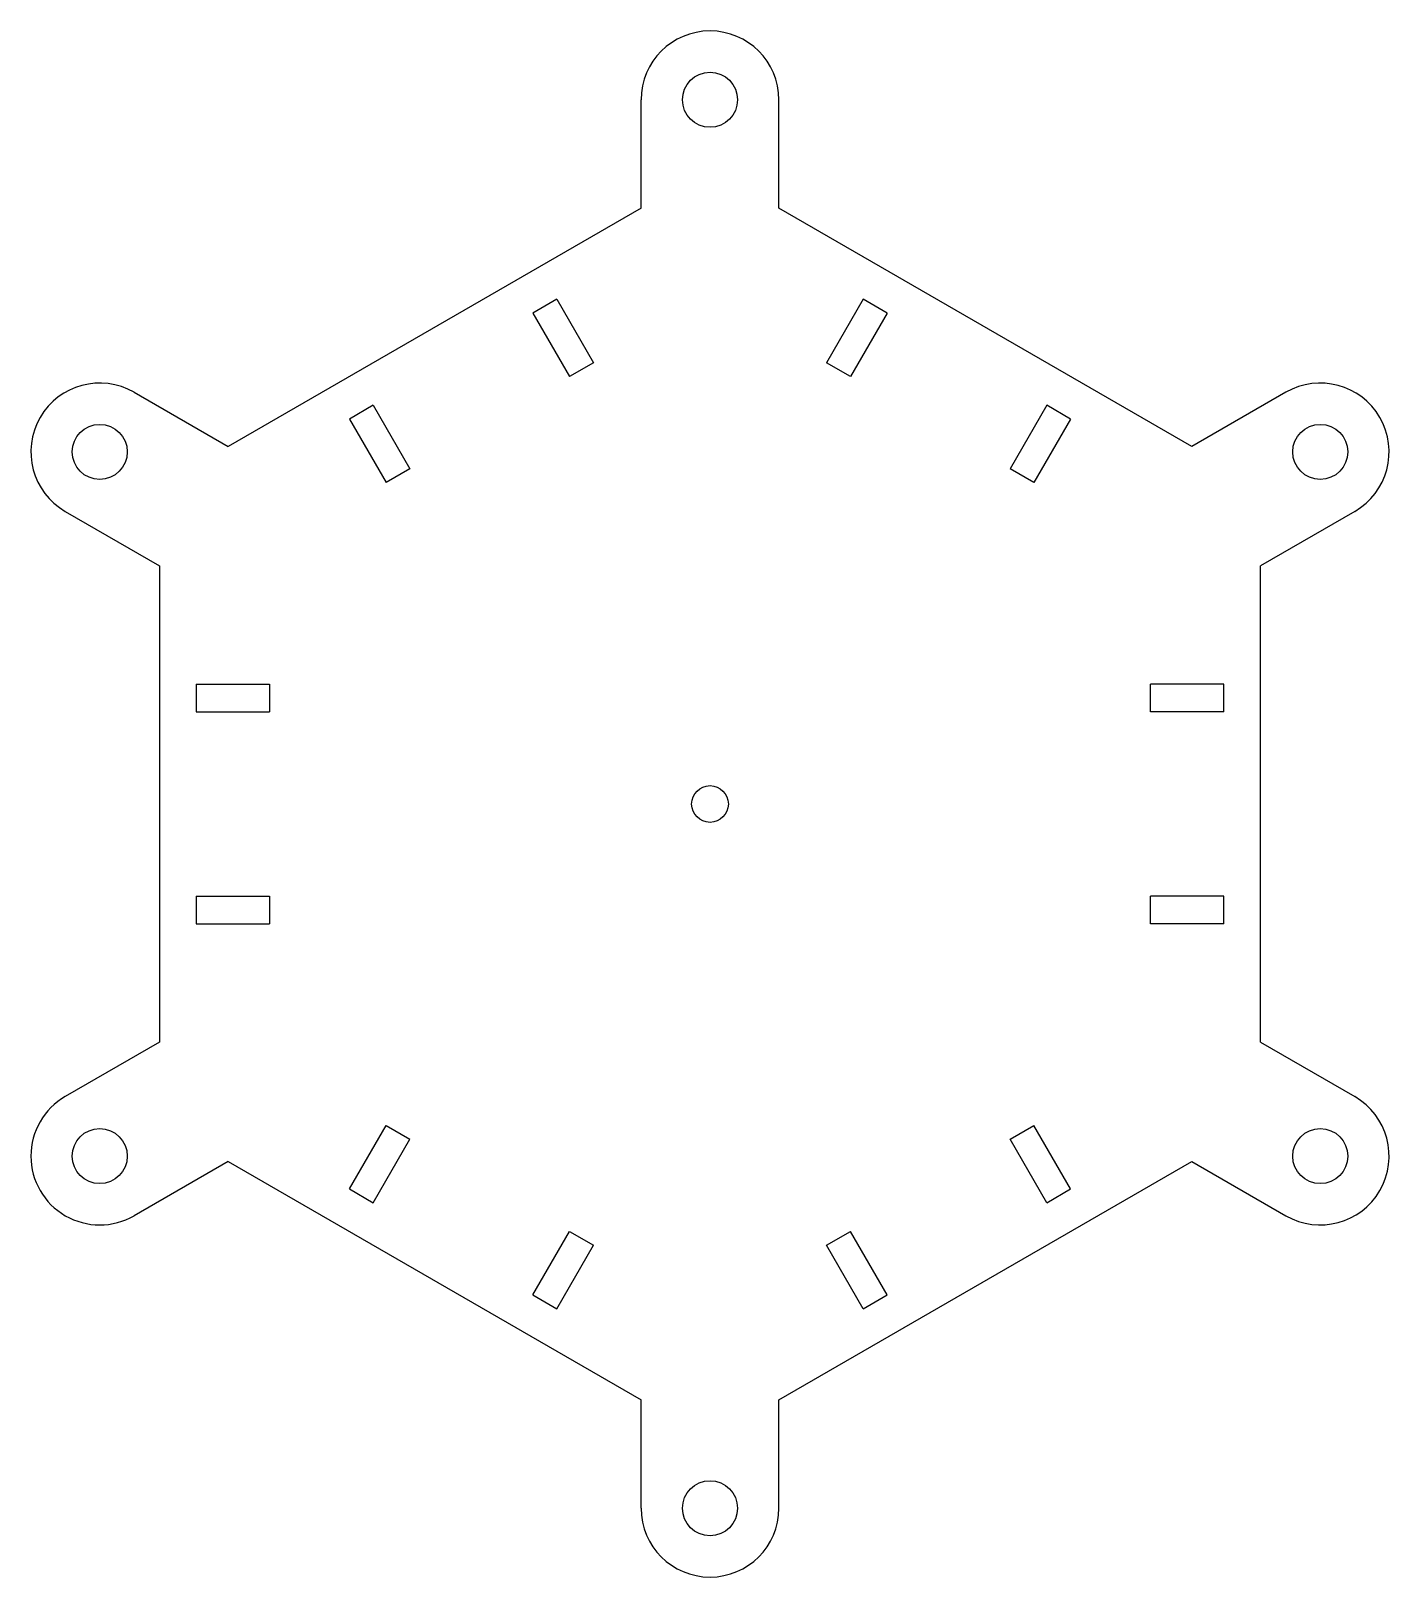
# Model space of a CAD drawing. Extents: x -74 to 74, y -84 to 84.
import ezdxf

# ---------------------------------------------------------------- set-up
doc = ezdxf.new("R2010")
doc.units = 0
doc.layers.add('VISIBLE', color=7, linetype='CONTINUOUS')

msp = doc.modelspace()

# ---------------------------------------------------------------- linework, layer by layer
at = {"layer": 'VISIBLE'}
for p, q in [((-7.5, 64.95), (-7.5, 76.78)), ((7.5, 64.95), (7.5, 76.78)), ((-7.5, 64.95), (-52.5, 38.97)), ((52.5, 38.97), (7.5, 64.95)), ((-16.7, 55.02), (-19.3, 53.52)), ((-16.7, 55.02), (-12.7, 48.09)), ((16.7, 55.02), (12.7, 48.09)), ((19.3, 53.52), (16.7, 55.02)), ((-19.3, 53.52), (-15.3, 46.59)), ((19.3, 53.52), (15.3, 46.59)), ((-12.7, 48.09), (-15.3, 46.59)), ((15.3, 46.59), (12.7, 48.09)), ((-62.75, 44.89), (-52.5, 38.97)), ((62.75, 44.89), (52.5, 38.97)), ((-36.7, 43.47), (-39.3, 41.97)), ((-36.7, 43.47), (-32.7, 36.55)), ((36.7, 43.47), (32.7, 36.55)), ((39.3, 41.97), (36.7, 43.47)), ((-39.3, 41.97), (-35.3, 35.05)), ((39.3, 41.97), (35.3, 35.05)), ((-32.7, 36.55), (-35.3, 35.05)), ((35.3, 35.05), (32.7, 36.55)), ((-70.25, 31.9), (-60, 25.98)), ((70.25, 31.9), (60, 25.98)), ((-60, 25.98), (-60, -25.98)), ((60, -25.98), (60, 25.98)), ((-56, 13.05), (-48, 13.05)), ((-56, 13.05), (-56, 10.05)), ((-48, 13.05), (-48, 10.05)), ((48, 10.05), (48, 13.05)), ((56, 13.05), (48, 13.05)), ((56, 10.05), (56, 13.05)), ((-56, 10.05), (-48, 10.05)), ((56, 10.05), (48, 10.05)), ((-56, -10.05), (-48, -10.05)), ((-56, -10.05), (-56, -13.05)), ((-48, -10.05), (-48, -13.05)), ((48, -13.05), (48, -10.05)), ((56, -10.05), (48, -10.05)), ((56, -13.05), (56, -10.05)), ((-56, -13.05), (-48, -13.05)), ((56, -13.05), (48, -13.05)), ((-60, -25.98), (-70.25, -31.9)), ((60, -25.98), (70.25, -31.9)), ((-39.3, -41.97), (-35.3, -35.05)), ((-35.3, -35.05), (-32.7, -36.55)), ((32.7, -36.55), (35.3, -35.05)), ((39.3, -41.97), (35.3, -35.05)), ((-36.7, -43.47), (-32.7, -36.55)), ((36.7, -43.47), (32.7, -36.55)), ((-52.5, -38.97), (-62.75, -44.89)), ((-52.5, -38.97), (-7.5, -64.95)), ((7.5, -64.95), (52.5, -38.97)), ((52.5, -38.97), (62.75, -44.89)), ((-39.3, -41.97), (-36.7, -43.47)), ((36.7, -43.47), (39.3, -41.97)), ((-19.3, -53.52), (-15.3, -46.59)), ((-15.3, -46.59), (-12.7, -48.09)), ((12.7, -48.09), (15.3, -46.59)), ((19.3, -53.52), (15.3, -46.59)), ((-16.7, -55.02), (-12.7, -48.09)), ((16.7, -55.02), (12.7, -48.09)), ((-19.3, -53.52), (-16.7, -55.02)), ((16.7, -55.02), (19.3, -53.52)), ((-7.5, -76.78), (-7.5, -64.95)), ((7.5, -76.78), (7.5, -64.95))]:
    msp.add_line(p, q, dxfattribs=at)
for centre, radius in [((0, 76.78), 3), ((-66.5, 38.39), 3), ((66.5, 38.39), 3), ((0, 0), 2), ((-66.5, -38.39), 3), ((66.5, -38.39), 3), ((0, -76.78), 3)]:
    msp.add_circle(centre, radius, dxfattribs=at)
for centre, start, end in [((0, 76.78), 0, 180), ((-66.5, 38.39), 60, 240), ((66.5, 38.39), 300, 120), ((-66.5, -38.39), 120, 300), ((66.5, -38.39), 240, 60), ((0, -76.78), 180, 0)]:
    msp.add_arc(centre, 7.5, start, end, dxfattribs=at)

doc.saveas('drawing.dxf')
